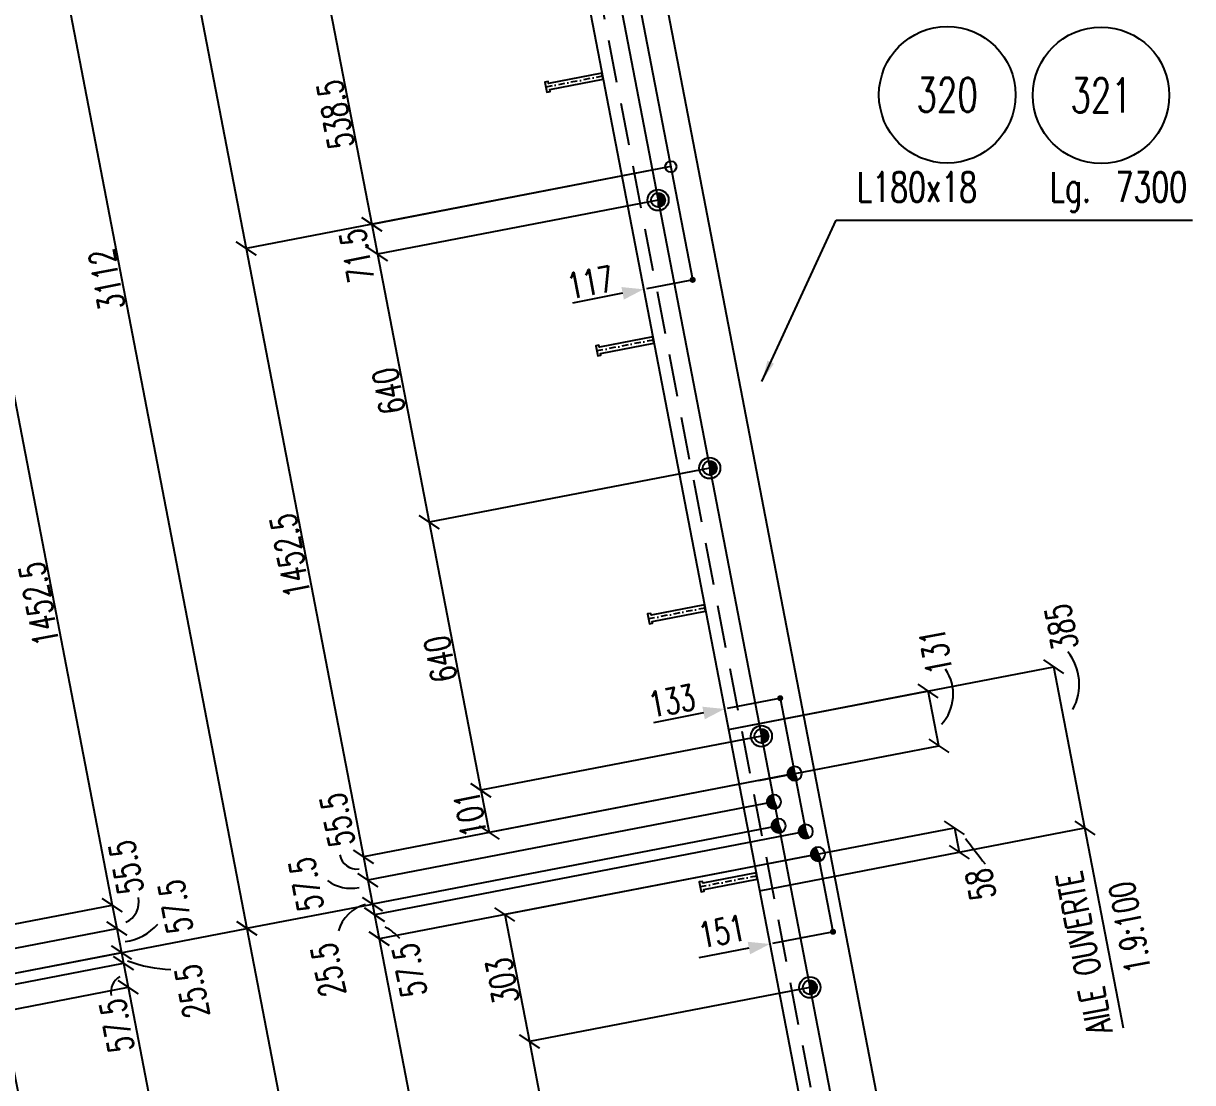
# Model space of a CAD drawing. Extents: x 512650 to 528870, y -6972 to 4508.
# Drawn here: x 521747 to 524489, y -215 to 2269 of the extents above; entities that cross this region are included whole.
import ezdxf
from ezdxf.enums import TextEntityAlignment as Align

# ---------------------------------------------------------------- set-up
doc = ezdxf.new("R2010")
doc.units = 0
doc.header["$LTSCALE"] = 200
doc.header["$MEASUREMENT"] = 0
doc.linetypes.add('DASHDOT', pattern=[1, 0.5, -0.25, 0, -0.25])
doc.linetypes.add('DASHED', pattern=[0.75, 0.5, -0.25])
doc.layers.get('0').update_dxf_attribs({"linetype": 'CONTINUOUS'})
for name, color, linetype in [('ASSI', 3, 'CONTINUOUS'), ('BOLLINI_1', 7, 'CONTINUOUS'), ('Echelon', 1, 'CONTINUOUS'), ('FORI', 2, 'CONTINUOUS'), ('LINEA_ANG', 2, 'CONTINUOUS'), ('LP', 3, 'CONTINUOUS'), ('LS', 7, 'CONTINUOUS'), ('MZ', 6, 'DASHDOT'), ('QT_MAL', 7, 'CONTINUOUS'), ('QT_MPR', 7, 'CONTINUOUS'), ('QT_MSP', 7, 'CONTINUOUS'), ('TRAT-Y', 7, 'DASHED')]:
    doc.layers.add(name, color=color, linetype=linetype)
doc.styles.add('QUOTE', font='ROMANS8.SHX', dxfattribs={"width": 0.7})
doc.styles.add('RQL', font='ROMANS8.SHX', dxfattribs={"width": 0.7})
doc.styles.add('RS', font='ROMANS8.shx', dxfattribs={"width": 0.7})
doc.styles.get("Standard").update_dxf_attribs({"font": 'ROMANS8.SHX', "width": 0.7})
doc.dimstyles.new('FRECCE1', dxfattribs={"dimtxt": 60, "dimasz": 6.66, "dimexe": 0, "dimexo": 0, "dimgap": 1, "dimtad": 1, "dimzin": 0, "dimdsep": 46, "dimtxsty": 'RS', "dimblk1": 'QUOTP', "dimblk2": 'QUOTF', "dimsah": 1, "dimcen": 0, "dimclrd": 2, "dimclre": 2, "dimclrt": 7, "dimadec": 0, "dimazin": 0, "dimtfac": 1, "dimtix": 1, "dimtmove": 2, "dimatfit": 3, "dimldrblk": 'QUOTP', "dimfxl": 1, "dimtolj": 1, "dimtzin": 0, "dimarcsym": 0})
doc.dimstyles.new('TRATTO', dxfattribs={"dimscale": 0, "dimtxt": 60, "dimasz": 40, "dimexe": 0, "dimexo": 0, "dimgap": 5, "dimtad": 1, "dimrnd": 0.5, "dimdsep": 46, "dimtxsty": 'RS', "dimblk1": 'OBLIQUE', "dimblk2": 'OBLIQUE', "dimsah": 1, "dimcen": 0.09, "dimclrd": 2, "dimclre": 2, "dimclrt": 7, "dimadec": 0, "dimazin": 0, "dimtfac": 1, "dimtix": 1, "dimtmove": 2, "dimatfit": 3, "dimfxl": 1, "dimtolj": 1, "dimtzin": 0, "dimarcsym": 0})

# ---------------------------------------------------------------- blocks, each defined once
blk = doc.blocks.new('ASSE98')
blk.add_line((0, 0), (1, 0))
at = {"color": 7, "flags": 1}
for tag, p in [('LAV1', (3.07431, 6.82847)), ('LAV2', (3.07431, 6.49513)), ('LAV3', (3.07431, 6.1618)), ('LAV4', (3.07431, 5.82847)), ('LAV5', (3.07431, 5.49513)), ('LAV6', (3.07431, 5.1618)), ('LAV7', (3.07431, 4.82847)), ('LAV8', (3.07431, 4.49513)), ('LAV9', (3.07431, 4.1618)), ('LAV10', (3.07431, 3.82847))]:
    blk.add_attdef(tag, p, '', height=0.2, dxfattribs=at)
at = {"color": 7, "style": 'QUOTE', "width": 0.5, "flags": 1}
for tag, p in [('TI', (1.38308, 6.82731)), ('DI_S', (1.38308, 6.42178)), ('D_S', (1.38308, 6.02092)), ('E_S', (1.38308, 5.68065)), ('NFORI', (1.36454, 5.29792)), ('ALAR', (1.36349, 4.93246)), ('FAM', (1.3775, 4.54645)), ('ALA', (1.38308, 4.19257)), ('DISP2', (1.38308, 3.84971)), ('DISP1', (1.38308, 3.50686)), ('PINZAF', (1.38308, 3.164)), ('PINZAI', (1.38308, 2.82114)), ('TRP', (1.38308, 2.47829)), ('NP', (1.38308, 2.13543)), ('SV', (1.38308, 1.79257)), ('PESO', (1.38308, 1.44971)), ('QUA', (1.38308, 1.10686)), ('LUN', (1.38308, 0.764)), ('PROF', (1.38308, 0.42114)), ('POS', (1.38308, 0.07829))]:
    blk.add_attdef(tag, p, '', height=0.2, dxfattribs=at)
blk = doc.blocks.new('16')
blk.add_circle((0, 0), 1)
blk = doc.blocks.new('20')
at = {"color": 0}
for p, q in [((0, 0.98), (0.02, 1)), ((0, 0.94), (0.06, 1)), ((1, -0.01), (0, 0.99)), ((0, 0.89), (0.1, 0.99)), ((0, 0.85), (0.14, 0.99)), ((0, 0.8), (0.18, 0.98)), ((0, 0.76), (0.22, 0.98)), ((0, 0.71), (0.25, 0.97)), ((0, 0.67), (0.29, 0.96)), ((1, -0.05), (0, 0.95)), ((0, 0.62), (0.32, 0.95)), ((0, 0.58), (0.36, 0.93)), ((0, 0.53), (0.39, 0.92)), ((0, 0.49), (0.42, 0.91)), ((1, -0.09), (0, 0.9)), ((0, 0.44), (0.45, 0.89)), ((0, 0.4), (0.48, 0.88)), ((0.99, -0.13), (0, 0.86)), ((0, 0.35), (0.51, 0.86)), ((0, 0.31), (0.54, 0.84)), ((0, 0.26), (0.56, 0.83)), ((0.99, -0.17), (0, 0.81)), ((0, 0.22), (0.59, 0.81)), ((0, 0.17), (0.61, 0.79)), ((0.98, -0.21), (0, 0.77)), ((0, 0.13), (0.64, 0.77)), ((0, 0.08), (0.66, 0.75)), ((0, 0.04), (0.69, 0.73)), ((0.97, -0.25), (0, 0.72)), ((0, -0.01), (0.71, 0.7)), ((0.96, -0.28), (0, 0.68)), ((0, -0.05), (0.73, 0.68)), ((0, -0.1), (0.75, 0.66)), ((0.95, -0.32), (0, 0.63)), ((0, -0.14), (0.77, 0.63)), ((0, -0.19), (0.79, 0.61)), ((0.94, -0.35), (0, 0.59)), ((0, -0.23), (0.81, 0.58)), ((0, -0.28), (0.83, 0.56)), ((0.92, -0.38), (0, 0.54)), ((0, -0.32), (0.85, 0.53)), ((0.91, -0.41), (0, 0.5)), ((0, -0.36), (0.87, 0.5)), ((0, -0.41), (0.88, 0.47)), ((0.9, -0.44), (0, 0.45)), ((0, -0.45), (0.9, 0.44)), ((0.88, -0.47), (0, 0.41)), ((0, -0.5), (0.91, 0.41)), ((0, -0.54), (0.92, 0.38)), ((0.87, -0.5), (0, 0.36)), ((0, -0.59), (0.94, 0.35)), ((0.85, -0.53), (0, 0.32)), ((0, -0.63), (0.95, 0.31)), ((0, -0.68), (0.96, 0.28)), ((0.83, -0.56), (0, 0.27)), ((0, -0.72), (0.97, 0.25)), ((0.81, -0.58), (0, 0.23)), ((0, -0.77), (0.98, 0.21)), ((0.79, -0.61), (0, 0.18)), ((0, -0.81), (0.99, 0.17)), ((0.77, -0.63), (0, 0.14)), ((0, -0.86), (0.99, 0.13)), ((0.75, -0.66), (0, 0.09)), ((0, -0.9), (1, 0.09)), ((0.73, -0.68), (0, 0.05)), ((0, -0.95), (1, 0.05)), ((0.71, -0.7), (0, 0.01)), ((0, -0.99), (1, 0.01)), ((1, 0.04), (0.04, 1)), ((1, 0.09), (0.09, 1)), ((0.99, 0.14), (0.14, 0.99)), ((0.98, 0.19), (0.19, 0.98)), ((0.97, 0.25), (0.25, 0.97)), ((0.95, 0.31), (0.31, 0.95)), ((0.92, 0.38), (0.38, 0.92)), ((0.88, 0.47), (0.47, 0.88)), ((0.81, 0.59), (0.59, 0.81)), ((0.69, -0.73), (0, -0.04)), ((0.66, -0.75), (0, -0.08)), ((0.64, -0.77), (0, -0.13)), ((0.61, -0.79), (0, -0.17)), ((0.59, -0.81), (0, -0.22)), ((0.56, -0.83), (0, -0.26)), ((0.54, -0.84), (0, -0.31)), ((0.51, -0.86), (0, -0.35)), ((0.48, -0.88), (0, -0.4)), ((0.45, -0.89), (0, -0.44)), ((0.42, -0.91), (0, -0.49)), ((0.39, -0.92), (0, -0.53)), ((0.36, -0.93), (0, -0.58)), ((0.32, -0.95), (0, -0.62)), ((0.29, -0.96), (0, -0.67)), ((0.25, -0.97), (0, -0.71)), ((0.22, -0.98), (0, -0.76)), ((0.18, -0.98), (0, -0.8)), ((0.14, -0.99), (0, -0.85)), ((0.1, -0.99), (0, -0.89)), ((0.04, -1), (1, -0.04)), ((0.09, -1), (1, -0.09)), ((0.14, -0.99), (0.99, -0.14)), ((0.19, -0.98), (0.98, -0.19)), ((0.25, -0.97), (0.97, -0.25)), ((0.31, -0.95), (0.95, -0.31)), ((0.38, -0.92), (0.92, -0.38)), ((0.47, -0.88), (0.88, -0.47)), ((0.59, -0.81), (0.81, -0.59))]:
    blk.add_line(p, q, dxfattribs=at)
blk.add_line((0, 1), (0, -1))
blk.add_circle((0, 0), 1)
blk = doc.blocks.new('P20')
at = {"color": 0}
for p, q in [((0, 0.98), (0.02, 1)), ((0, 0.94), (0.06, 1)), ((1, -0.01), (0, 0.99)), ((0, 0.89), (0.1, 0.99)), ((0, 0.85), (0.14, 0.99)), ((0, 0.8), (0.18, 0.98)), ((0, 0.76), (0.22, 0.98)), ((0, 0.71), (0.25, 0.97)), ((0, 0.67), (0.29, 0.96)), ((1, -0.05), (0, 0.95)), ((0, 0.62), (0.32, 0.95)), ((0, 0.58), (0.36, 0.93)), ((0, 0.53), (0.39, 0.92)), ((0, 0.49), (0.42, 0.91)), ((1, -0.09), (0, 0.9)), ((0, 0.44), (0.45, 0.89)), ((0, 0.4), (0.48, 0.88)), ((0.99, -0.13), (0, 0.86)), ((0, 0.35), (0.51, 0.86)), ((0, 0.31), (0.54, 0.84)), ((0, 0.26), (0.56, 0.83)), ((0.99, -0.17), (0, 0.81)), ((0, 0.22), (0.59, 0.81)), ((0, 0.17), (0.61, 0.79)), ((0.98, -0.21), (0, 0.77)), ((0, 0.13), (0.64, 0.77)), ((0, 0.08), (0.66, 0.75)), ((0, 0.04), (0.69, 0.73)), ((0.97, -0.25), (0, 0.72)), ((0, -0.01), (0.71, 0.7)), ((0.96, -0.28), (0, 0.68)), ((0, -0.05), (0.73, 0.68)), ((0, -0.1), (0.75, 0.66)), ((0.95, -0.32), (0, 0.63)), ((0, -0.14), (0.77, 0.63)), ((0, -0.19), (0.79, 0.61)), ((0.94, -0.35), (0, 0.59)), ((0, -0.23), (0.81, 0.58)), ((0, -0.28), (0.83, 0.56)), ((0.92, -0.38), (0, 0.54)), ((0, -0.32), (0.85, 0.53)), ((0.91, -0.41), (0, 0.5)), ((0, -0.36), (0.87, 0.5)), ((0, -0.41), (0.88, 0.47)), ((0.9, -0.44), (0, 0.45)), ((0, -0.45), (0.9, 0.44)), ((0.88, -0.47), (0, 0.41)), ((0, -0.5), (0.91, 0.41)), ((0, -0.54), (0.92, 0.38)), ((0.87, -0.5), (0, 0.36)), ((0, -0.59), (0.94, 0.35)), ((0.85, -0.53), (0, 0.32)), ((0, -0.63), (0.95, 0.31)), ((0, -0.68), (0.96, 0.28)), ((0.83, -0.56), (0, 0.27)), ((0, -0.72), (0.97, 0.25)), ((0.81, -0.58), (0, 0.23)), ((0, -0.77), (0.98, 0.21)), ((0.79, -0.61), (0, 0.18)), ((0, -0.81), (0.99, 0.17)), ((0.77, -0.63), (0, 0.14)), ((0, -0.86), (0.99, 0.13)), ((0.75, -0.66), (0, 0.09)), ((0, -0.9), (1, 0.09)), ((0.73, -0.68), (0, 0.05)), ((0, -0.95), (1, 0.05)), ((0.71, -0.7), (0, 0.01)), ((0, -0.99), (1, 0.01)), ((1, 0.04), (0.04, 1)), ((1, 0.09), (0.09, 1)), ((0.99, 0.14), (0.14, 0.99)), ((0.98, 0.19), (0.19, 0.98)), ((0.97, 0.25), (0.25, 0.97)), ((0.95, 0.31), (0.31, 0.95)), ((0.92, 0.38), (0.38, 0.92)), ((0.88, 0.47), (0.47, 0.88)), ((0.81, 0.59), (0.59, 0.81)), ((0.69, -0.73), (0, -0.04)), ((0.66, -0.75), (0, -0.08)), ((0.64, -0.77), (0, -0.13)), ((0.61, -0.79), (0, -0.17)), ((0.59, -0.81), (0, -0.22)), ((0.56, -0.83), (0, -0.26)), ((0.54, -0.84), (0, -0.31)), ((0.51, -0.86), (0, -0.35)), ((0.48, -0.88), (0, -0.4)), ((0.45, -0.89), (0, -0.44)), ((0.42, -0.91), (0, -0.49)), ((0.39, -0.92), (0, -0.53)), ((0.36, -0.93), (0, -0.58)), ((0.32, -0.95), (0, -0.62)), ((0.29, -0.96), (0, -0.67)), ((0.25, -0.97), (0, -0.71)), ((0.22, -0.98), (0, -0.76)), ((0.18, -0.98), (0, -0.8)), ((0.14, -0.99), (0, -0.85)), ((0.1, -0.99), (0, -0.89)), ((0.04, -1), (1, -0.04)), ((0.09, -1), (1, -0.09)), ((0.14, -0.99), (0.99, -0.14)), ((0.19, -0.98), (0.98, -0.19)), ((0.25, -0.97), (0.97, -0.25)), ((0.31, -0.95), (0.95, -0.31)), ((0.38, -0.92), (0.92, -0.38)), ((0.47, -0.88), (0.88, -0.47)), ((0.59, -0.81), (0.81, -0.59))]:
    blk.add_line(p, q, dxfattribs=at)
for radius in [1.5, 1]:
    blk.add_circle((0, 0), radius)
blk = doc.blocks.new('A$C6E393FD9')
at = {"layer": 'Echelon', "color": 3}
blk.add_lwpolyline([(2.5, 0), (0, 19.8), (168.6, 41.4), (167.9, 47.2), (177.8, 48.5), (181.8, 17.1), (171.9, 15.8), (171.2, 21.6), (2.5, 0)], close=True, dxfattribs=at)
at = {"layer": 'MZ', "ltscale": 0.2}
blk.add_line((1.3, 9.9), (179.8, 32.8), dxfattribs=at)
blk = doc.blocks.new('xxx')
blk.add_circle((0, 0), 8)
at = {"color": 3, "style": 'RQL', "width": 0.7}
blk.add_attdef('POS', text='', height=4, dxfattribs=at).set_placement((0, 0), align=Align.MIDDLE)
at = {"color": 3, "style": 'RQL', "width": 0.7, "flags": 1}
blk.add_attdef('POS1', (-0.39, -5.42), '', height=2, dxfattribs=at)
at = {"style": 'RQL', "width": 0.7, "flags": 1}
blk.add_attdef('TIPO', (-0.39, -8.66), '', height=2, dxfattribs=at)
blk = doc.blocks.new('QUOTP')
at = {"layer": 'ASSI', "color": 2, "const_width": 1.07}
blk.add_lwpolyline([(-0.53, 0, 1), (0.53, 0, 1)], format="xyb", close=True, dxfattribs=at)
blk = doc.blocks.new('QUOTF')
at = {"layer": 'LS', "color": 2}
blk.add_line((7.5, 0), (25.5, 0), dxfattribs=at)
blk.add_solid([(7.5, 2.25), (0, 0), (7.5, -2.25)], dxfattribs=at)
blk = doc.blocks.new('*D49')
at = {"layer": 'QT_MAL', "color": 2, "lineweight": -2, "transparency": 16777216}
for p, q in [((523639.2, 137.5), (523504, 111.5)), ((523645.7, 138.8), (523645.7, 138.8)), ((523497.5, 110.2), (523497.5, 110.2))]:
    blk.add_line(p, q, dxfattribs=at)
at = {"layer": 'QT_MAL', "color": 2, "lineweight": -2, "transparency": 16777216, "xscale": 6.66, "yscale": 6.66, "zscale": 6.66}
for name, p, rotation in [('QUOTP', (523645.7, 138.8), 10.91543261024503), ('QUOTF', (523497.5, 110.2), 190.915432610245)]:
    blk.add_blockref(name, p, dxfattribs=dict(at, rotation=rotation))
at = {"layer": 'QT_MAL', "color": 7, "transparency": 16777216, "insert": (523385.1, 139.4), "char_height": 60, "attachment_point": 5, "rotation": 10.9154, "style": 'RS'}
blk.add_mtext('\\A1;151', dxfattribs=at)
blk = doc.blocks.new('*D50')
at = {"layer": 'QT_MAL', "color": 2, "lineweight": -2, "transparency": 16777216}
for p, q in [((523521.8, 686.5), (523521.8, 686.5)), ((523391.2, 661.3), (523391.2, 661.3)), ((523515.3, 685.2), (523397.7, 662.5))]:
    blk.add_line(p, q, dxfattribs=at)
at = {"layer": 'QT_MAL', "color": 2, "lineweight": -2, "transparency": 16777216, "xscale": 6.66, "yscale": 6.66, "zscale": 6.66}
for name, p, rotation in [('QUOTP', (523521.8, 686.5), 10.91543261024503), ('QUOTF', (523391.2, 661.3), 190.915432610245)]:
    blk.add_blockref(name, p, dxfattribs=dict(at, rotation=rotation))
at = {"layer": 'QT_MAL', "color": 7, "transparency": 16777216, "insert": (523267.7, 680.1), "char_height": 60, "attachment_point": 5, "rotation": 10.9154, "style": 'RS'}
blk.add_mtext('\\A1;133', dxfattribs=at)
blk = doc.blocks.new('_OBLIQUE')
at = {"color": 0, "linetype": 'ByBlock'}
blk.add_line((-0.5, -0.5), (0.5, 0.5), dxfattribs=at)
blk = doc.blocks.new('*D54')
at = {"layer": 'QT_MPR', "color": 2, "lineweight": -2, "transparency": 16777216}
for p, q in [((520148.3, 2907), (521682, 3202.8)), ((521682, 3202.8), (522271.3, 146.9)), ((520729.7, -150.4), (522271.3, 146.9))]:
    blk.add_line(p, q, dxfattribs=at)
at = {"layer": 'QT_MPR', "color": 2, "lineweight": -2, "transparency": 16777216, "xscale": 40, "yscale": 40, "zscale": 40}
for p, rotation in [((521682, 3202.8), 100.915432610245), ((522271.3, 146.9), 280.915432610245)]:
    blk.add_blockref('_OBLIQUE', p, dxfattribs=dict(at, rotation=rotation))
at = {"layer": 'QT_MPR', "color": 7, "transparency": 16777216, "insert": (521942.3, 1668.2), "char_height": 60, "attachment_point": 5, "rotation": 100.9154, "style": 'RS'}
blk.add_mtext('\\A1;3112', dxfattribs=at)
blk = doc.blocks.new('*D55')
at = {"layer": 'QT_MPR', "color": 2, "lineweight": -2, "transparency": 16777216}
for p, q in [((520729.7, -150.4), (522271.3, 146.9)), ((522271.3, 146.9), (523077.2, -4031.5)), ((521535.5, -4328.8), (523077.2, -4031.5))]:
    blk.add_line(p, q, dxfattribs=at)
at = {"layer": 'QT_MPR', "color": 2, "lineweight": -2, "transparency": 16777216, "xscale": 40, "yscale": 40, "zscale": 40}
for p, rotation in [((522271.3, 146.9), 100.915432610245), ((523077.2, -4031.5), 280.915432610245)]:
    blk.add_blockref('_OBLIQUE', p, dxfattribs=dict(at, rotation=rotation))
at = {"layer": 'QT_MPR', "color": 7, "transparency": 16777216, "insert": (522639.9, -1948.9), "char_height": 60, "attachment_point": 5, "rotation": 100.9154, "style": 'RS'}
blk.add_mtext('\\A1;4255.5', dxfattribs=at)
blk = doc.blocks.new('*D65')
at = {"layer": 'QT_MPR', "color": 2, "lineweight": -2, "transparency": 16777216}
for p, q in [((520389.9, 1378.3), (521680.3, 1627.2)), ((521680.3, 1627.2), (521955.4, 201.1)), ((520649.4, -50.8), (521955.4, 201.1))]:
    blk.add_line(p, q, dxfattribs=at)
at = {"layer": 'QT_MPR', "color": 2, "lineweight": -2, "transparency": 16777216, "xscale": 40, "yscale": 40, "zscale": 40}
for p, rotation in [((521680.3, 1627.2), 100.915432610245), ((521955.4, 201.1), 280.915432610245)]:
    blk.add_blockref('_OBLIQUE', p, dxfattribs=dict(at, rotation=rotation))
at = {"layer": 'QT_MPR', "color": 7, "transparency": 16777216, "insert": (521783.5, 907.5), "char_height": 60, "attachment_point": 5, "rotation": 100.9154, "style": 'RS'}
blk.add_mtext('\\A1;1452.5', dxfattribs=at)
blk = doc.blocks.new('*D66')
at = {"layer": 'QT_MPR', "color": 2, "lineweight": -2, "transparency": 16777216}
for p, q in [((520649.4, -50.8), (521955.4, 201.1)), ((521955.4, 201.1), (521965.9, 146.4)), ((520718.9, -94.1), (521965.9, 146.4))]:
    blk.add_line(p, q, dxfattribs=at)
at = {"layer": 'QT_MPR', "color": 2, "lineweight": -2, "transparency": 16777216, "xscale": 40, "yscale": 40, "zscale": 40}
for p, rotation in [((521955.4, 201.1), 100.915432610245), ((521965.9, 146.4), 280.915432610245)]:
    blk.add_blockref('_OBLIQUE', p, dxfattribs=dict(at, rotation=rotation))
at = {"layer": 'QT_MPR', "color": 7, "transparency": 16777216, "insert": (521987.9, 290.5), "char_height": 60, "attachment_point": 5, "rotation": 100.9154, "style": 'RS'}
blk.add_mtext('\\A1;55.5', dxfattribs=at)
blk = doc.blocks.new('*D67')
at = {"layer": 'QT_MPR', "color": 2, "lineweight": -2, "transparency": 16777216}
for p, q in [((520718.9, -94.1), (521965.9, 146.4)), ((521965.9, 146.4), (521976.8, 90.1)), ((520729.7, -150.4), (521976.8, 90.1))]:
    blk.add_line(p, q, dxfattribs=at)
at = {"layer": 'QT_MPR', "color": 2, "lineweight": -2, "transparency": 16777216, "xscale": 40, "yscale": 40, "zscale": 40}
for p, rotation in [((521965.9, 146.4), 100.915432610245), ((521976.8, 90.1), 280.915432610245)]:
    blk.add_blockref('_OBLIQUE', p, dxfattribs=dict(at, rotation=rotation))
at = {"layer": 'QT_MPR', "color": 7, "transparency": 16777216, "insert": (522103.3, 197.9), "char_height": 60, "attachment_point": 5, "rotation": 100.9154, "style": 'RS'}
blk.add_mtext('\\A1;57.5', dxfattribs=at)
blk = doc.blocks.new('*D68')
at = {"layer": 'QT_MPR', "color": 2, "lineweight": -2, "transparency": 16777216}
for p, q in [((520729.7, -150.4), (521976.8, 90.1)), ((521976.8, 90.1), (521981.6, 65.3)), ((520675.6, -186.6), (521981.6, 65.3))]:
    blk.add_line(p, q, dxfattribs=at)
at = {"layer": 'QT_MPR', "color": 2, "lineweight": -2, "transparency": 16777216, "xscale": 40, "yscale": 40, "zscale": 40}
for p, rotation in [((521976.8, 90.1), 100.915432610245), ((521981.6, 65.3), 280.915432610245)]:
    blk.add_blockref('_OBLIQUE', p, dxfattribs=dict(at, rotation=rotation))
at = {"layer": 'QT_MPR', "color": 7, "transparency": 16777216, "insert": (522142.5, -0.8), "char_height": 60, "attachment_point": 5, "rotation": 100.9154, "style": 'RS'}
blk.add_mtext('\\A1;25.5', dxfattribs=at)
blk = doc.blocks.new('*D69')
at = {"layer": 'QT_MPR', "color": 2, "lineweight": -2, "transparency": 16777216}
for p, q in [((520675.6, -186.6), (521981.6, 65.3)), ((521981.6, 65.3), (521992.4, 8.8)), ((520668.8, -246.4), (521992.4, 8.8))]:
    blk.add_line(p, q, dxfattribs=at)
at = {"layer": 'QT_MPR', "color": 2, "lineweight": -2, "transparency": 16777216, "xscale": 40, "yscale": 40, "zscale": 40}
for p, rotation in [((521981.6, 65.3), 100.915432610245), ((521992.4, 8.8), 280.915432610245)]:
    blk.add_blockref('_OBLIQUE', p, dxfattribs=dict(at, rotation=rotation))
at = {"layer": 'QT_MPR', "color": 7, "transparency": 16777216, "insert": (521966.1, -80.9), "char_height": 60, "attachment_point": 5, "rotation": 100.9154, "style": 'RS'}
blk.add_mtext('\\A1;57.5', dxfattribs=at)
blk = doc.blocks.new('*D70')
at = {"layer": 'QT_MPR', "color": 2, "lineweight": -2, "transparency": 16777216}
for p, q in [((520668.8, -246.4), (521992.4, 8.8)), ((521992.4, 8.8), (522243.7, -1294.1)), ((520953.2, -1543), (522243.7, -1294.1))]:
    blk.add_line(p, q, dxfattribs=at)
at = {"layer": 'QT_MPR', "color": 2, "lineweight": -2, "transparency": 16777216, "xscale": 40, "yscale": 40, "zscale": 40}
for p, rotation in [((521992.4, 8.8), 100.915432610245), ((522243.7, -1294.1), 280.915432610245)]:
    blk.add_blockref('_OBLIQUE', p, dxfattribs=dict(at, rotation=rotation))
at = {"layer": 'QT_MPR', "color": 7, "transparency": 16777216, "insert": (522083.7, -649.3), "char_height": 60, "attachment_point": 5, "rotation": 100.9154, "style": 'RS'}
blk.add_mtext('\\A1;1327', dxfattribs=at)
blk = doc.blocks.new('*D85')
at = {"layer": 'QT_MSP', "color": 2, "lineweight": -2, "transparency": 16777216}
for p, q in [((520749.8, -254.4), (521702.3, -70.7)), ((521702.3, -70.7), (521808.3, -620.6)), ((520855.8, -804.2), (521808.3, -620.6))]:
    blk.add_line(p, q, dxfattribs=at)
at = {"layer": 'QT_MSP', "color": 2, "lineweight": -2, "transparency": 16777216, "xscale": 40, "yscale": 40, "zscale": 40}
for p, rotation in [((521702.3, -70.7), 100.915432610245), ((521808.3, -620.6), 280.915432610245)]:
    blk.add_blockref('_OBLIQUE', p, dxfattribs=dict(at, rotation=rotation))
at = {"layer": 'QT_MSP', "color": 7, "transparency": 16777216, "insert": (521720.9, -352.3), "char_height": 60, "attachment_point": 5, "rotation": 100.9154, "style": 'RS'}
blk.add_mtext('\\A1;560', dxfattribs=at)
blk = doc.blocks.new('*D101')
at = {"layer": 'QT_MPR', "color": 2, "lineweight": -2, "transparency": 16777216}
for p, q in [((523018.4, 3391.9), (521989.3, 3193.5)), ((521989.3, 3193.5), (522269.5, 1740.8)), ((523265.4, 1932.9), (522269.5, 1740.8))]:
    blk.add_line(p, q, dxfattribs=at)
at = {"layer": 'QT_MPR', "color": 2, "lineweight": -2, "transparency": 16777216, "xscale": 40, "yscale": 40, "zscale": 40}
for p, rotation in [((521989.3, 3193.5), 100.9154326102469), ((522269.5, 1740.8), 280.9154326102469)]:
    blk.add_blockref('_OBLIQUE', p, dxfattribs=dict(at, rotation=rotation))
at = {"layer": 'QT_MPR', "color": 7, "transparency": 16777216, "insert": (522095.1, 2460.5), "char_height": 60, "attachment_point": 5, "rotation": 100.9154, "style": 'RS'}
blk.add_mtext('\\A1;1479.5', dxfattribs=at)
blk = doc.blocks.new('*D102')
at = {"layer": 'QT_MPR', "color": 2, "lineweight": -2, "transparency": 16777216}
for p, q in [((523265.4, 1932.9), (522269.5, 1740.8)), ((522269.5, 1740.8), (522544.5, 314.7)), ((523555.9, 509.7), (522544.5, 314.7))]:
    blk.add_line(p, q, dxfattribs=at)
at = {"layer": 'QT_MPR', "color": 2, "lineweight": -2, "transparency": 16777216, "xscale": 40, "yscale": 40, "zscale": 40}
for p, rotation in [((522269.5, 1740.8), 100.9154326102469), ((522544.5, 314.7), 280.9154326102469)]:
    blk.add_blockref('_OBLIQUE', p, dxfattribs=dict(at, rotation=rotation))
at = {"layer": 'QT_MPR', "color": 7, "transparency": 16777216, "insert": (522372.6, 1021.1), "char_height": 60, "attachment_point": 5, "rotation": 100.9154, "style": 'RS'}
blk.add_mtext('\\A1;1452.5', dxfattribs=at)
blk = doc.blocks.new('*D103')
at = {"layer": 'QT_MPR', "color": 2, "lineweight": -2, "transparency": 16777216}
for p, q in [((523555.9, 509.7), (522544.5, 314.7)), ((523507.5, 443.7), (522555.1, 260)), ((522544.5, 314.7), (522555.1, 260))]:
    blk.add_line(p, q, dxfattribs=at)
at = {"layer": 'QT_MPR', "color": 2, "lineweight": -2, "transparency": 16777216, "xscale": 40, "yscale": 40, "zscale": 40}
for p, rotation in [((522544.5, 314.7), 100.9154326102469), ((522555.1, 260), 280.9154326102469)]:
    blk.add_blockref('_OBLIQUE', p, dxfattribs=dict(at, rotation=rotation))
at = {"layer": 'QT_MPR', "color": 7, "transparency": 16777216, "insert": (522483, 401.3), "char_height": 60, "attachment_point": 5, "rotation": 100.9154, "style": 'RS'}
blk.add_mtext('\\A1;55.5', dxfattribs=at)
blk = doc.blocks.new('*D104')
at = {"layer": 'QT_MPR', "color": 2, "lineweight": -2, "transparency": 16777216}
for p, q in [((523507.5, 443.7), (522555.1, 260)), ((523518.4, 387.4), (522565.9, 203.7)), ((522555.1, 260), (522565.9, 203.7))]:
    blk.add_line(p, q, dxfattribs=at)
at = {"layer": 'QT_MPR', "color": 2, "lineweight": -2, "transparency": 16777216, "xscale": 40, "yscale": 40, "zscale": 40}
for p, rotation in [((522555.1, 260), 100.9154326102469), ((522565.9, 203.7), 280.9154326102469)]:
    blk.add_blockref('_OBLIQUE', p, dxfattribs=dict(at, rotation=rotation))
at = {"layer": 'QT_MPR', "color": 7, "transparency": 16777216, "insert": (522410, 250.6), "char_height": 60, "attachment_point": 5, "rotation": 100.9154, "style": 'RS'}
blk.add_mtext('\\A1;57.5', dxfattribs=at)
blk = doc.blocks.new('*D105')
at = {"layer": 'QT_MPR', "color": 2, "lineweight": -2, "transparency": 16777216}
for p, q in [((523518.4, 387.4), (522565.9, 203.7)), ((523582.1, 374), (522570.7, 178.9)), ((522565.9, 203.7), (522570.7, 178.9))]:
    blk.add_line(p, q, dxfattribs=at)
at = {"layer": 'QT_MPR', "color": 2, "lineweight": -2, "transparency": 16777216, "xscale": 40, "yscale": 40, "zscale": 40}
for p, rotation in [((522565.9, 203.7), 100.9154326102469), ((522570.7, 178.9), 280.9154326102469)]:
    blk.add_blockref('_OBLIQUE', p, dxfattribs=dict(at, rotation=rotation))
at = {"layer": 'QT_MPR', "color": 7, "transparency": 16777216, "insert": (522461.7, 49.4), "char_height": 60, "attachment_point": 5, "rotation": 100.9154, "style": 'RS'}
blk.add_mtext('\\A1;25.5', dxfattribs=at)
blk = doc.blocks.new('*D106')
at = {"layer": 'QT_MPR', "color": 2, "lineweight": -2, "transparency": 16777216}
for p, q in [((523582.1, 374), (522570.7, 178.9)), ((523610.6, 320.9), (522581.6, 122.5)), ((522570.7, 178.9), (522581.6, 122.5))]:
    blk.add_line(p, q, dxfattribs=at)
at = {"layer": 'QT_MPR', "color": 2, "lineweight": -2, "transparency": 16777216, "xscale": 40, "yscale": 40, "zscale": 40}
for p, rotation in [((522570.7, 178.9), 100.9154326102469), ((522581.6, 122.5), 280.9154326102469)]:
    blk.add_blockref('_OBLIQUE', p, dxfattribs=dict(at, rotation=rotation))
at = {"layer": 'QT_MPR', "color": 7, "transparency": 16777216, "insert": (522652.5, 48.6), "char_height": 60, "attachment_point": 5, "rotation": 100.9154, "style": 'RS'}
blk.add_mtext('\\A1;57.5', dxfattribs=at)
blk = doc.blocks.new('*D107')
at = {"layer": 'QT_MPR', "color": 2, "lineweight": -2, "transparency": 16777216}
for p, q in [((523610.6, 320.9), (522581.6, 122.5)), ((522581.6, 122.5), (522832.9, -1180.5)), ((523828.8, -988.5), (522832.9, -1180.5))]:
    blk.add_line(p, q, dxfattribs=at)
at = {"layer": 'QT_MPR', "color": 2, "lineweight": -2, "transparency": 16777216, "xscale": 40, "yscale": 40, "zscale": 40}
for p, rotation in [((522581.6, 122.5), 100.9154326102469), ((522832.9, -1180.5), 280.9154326102469)]:
    blk.add_blockref('_OBLIQUE', p, dxfattribs=dict(at, rotation=rotation))
at = {"layer": 'QT_MPR', "color": 7, "transparency": 16777216, "insert": (522672.9, -535.7), "char_height": 60, "attachment_point": 5, "rotation": 100.9154, "style": 'RS'}
blk.add_mtext('\\A1;1327', dxfattribs=at)
blk = doc.blocks.new('*D117')
at = {"layer": 'QT_MSP', "color": 2, "lineweight": -2, "transparency": 16777216}
for p, q in [((523119.9, 2453.4), (522462.1, 2326.6)), ((522462.1, 2326.6), (522564.1, 1797.6)), ((523265.4, 1932.9), (522564.1, 1797.6))]:
    blk.add_line(p, q, dxfattribs=at)
at = {"layer": 'QT_MSP', "color": 2, "lineweight": -2, "transparency": 16777216, "xscale": 40, "yscale": 40, "zscale": 40}
for p, rotation in [((522462.1, 2326.6), 100.9154326102469), ((522564.1, 1797.6), 280.9154326102469)]:
    blk.add_blockref('_OBLIQUE', p, dxfattribs=dict(at, rotation=rotation))
at = {"layer": 'QT_MSP', "color": 7, "transparency": 16777216, "insert": (522478.7, 2055.5), "char_height": 60, "attachment_point": 5, "rotation": 100.9154, "style": 'RS'}
blk.add_mtext('\\A1;538.5', dxfattribs=at)
blk = doc.blocks.new('*D118')
at = {"layer": 'QT_MSP', "color": 2, "lineweight": -2, "transparency": 16777216}
for p, q in [((523265.4, 1932.9), (522564.1, 1797.6)), ((523235.5, 1854.5), (522577.6, 1727.6)), ((522564.1, 1797.6), (522577.6, 1727.6))]:
    blk.add_line(p, q, dxfattribs=at)
at = {"layer": 'QT_MSP', "color": 2, "lineweight": -2, "transparency": 16777216, "xscale": 40, "yscale": 40, "zscale": 40}
for p, rotation in [((522564.1, 1797.6), 100.9154326102469), ((522577.6, 1727.6), 280.9154326102469)]:
    blk.add_blockref('_OBLIQUE', p, dxfattribs=dict(at, rotation=rotation))
at = {"layer": 'QT_MSP', "color": 7, "transparency": 16777216, "insert": (522528.9, 1724.2), "char_height": 60, "attachment_point": 5, "rotation": 100.9154, "style": 'RS'}
blk.add_mtext('\\A1;71.5', dxfattribs=at)
blk = doc.blocks.new('*D119')
at = {"layer": 'QT_MSP', "color": 2, "lineweight": -2, "transparency": 16777216}
for p, q in [((523235.5, 1854.5), (522577.6, 1727.6)), ((522577.6, 1727.6), (522698.8, 1099.2)), ((523356.6, 1226), (522698.8, 1099.2))]:
    blk.add_line(p, q, dxfattribs=at)
at = {"layer": 'QT_MSP', "color": 2, "lineweight": -2, "transparency": 16777216, "xscale": 40, "yscale": 40, "zscale": 40}
for p, rotation in [((522577.6, 1727.6), 100.9154326102469), ((522698.8, 1099.2), 280.9154326102469)]:
    blk.add_blockref('_OBLIQUE', p, dxfattribs=dict(at, rotation=rotation))
at = {"layer": 'QT_MSP', "color": 7, "transparency": 16777216, "insert": (522603.8, 1406.8), "char_height": 60, "attachment_point": 5, "rotation": 100.9154, "style": 'RS'}
blk.add_mtext('\\A1;640', dxfattribs=at)
blk = doc.blocks.new('*D120')
at = {"layer": 'QT_MSP', "color": 2, "lineweight": -2, "transparency": 16777216}
for p, q in [((523356.6, 1226), (522698.8, 1099.2)), ((522698.8, 1099.2), (522820, 470.7)), ((523477.8, 597.6), (522820, 470.7))]:
    blk.add_line(p, q, dxfattribs=at)
at = {"layer": 'QT_MSP', "color": 2, "lineweight": -2, "transparency": 16777216, "xscale": 40, "yscale": 40, "zscale": 40}
for p, rotation in [((522698.8, 1099.2), 100.9154326102469), ((522820, 470.7), 280.9154326102469)]:
    blk.add_blockref('_OBLIQUE', p, dxfattribs=dict(at, rotation=rotation))
at = {"layer": 'QT_MSP', "color": 7, "transparency": 16777216, "insert": (522725, 778.3), "char_height": 60, "attachment_point": 5, "rotation": 100.9154, "style": 'RS'}
blk.add_mtext('\\A1;640', dxfattribs=at)
blk = doc.blocks.new('*D121')
at = {"layer": 'QT_MSP', "color": 2, "lineweight": -2, "transparency": 16777216}
for p, q in [((523477.8, 597.6), (522820, 470.7)), ((523555.9, 509.7), (522839.1, 371.5)), ((522820, 470.7), (522839.1, 371.5))]:
    blk.add_line(p, q, dxfattribs=at)
at = {"layer": 'QT_MSP', "color": 2, "lineweight": -2, "transparency": 16777216, "xscale": 40, "yscale": 40, "zscale": 40}
for p, rotation in [((522820, 470.7), 100.9154326102469), ((522839.1, 371.5), 280.9154326102469)]:
    blk.add_blockref('_OBLIQUE', p, dxfattribs=dict(at, rotation=rotation))
at = {"layer": 'QT_MSP', "color": 7, "transparency": 16777216, "insert": (522795.2, 414.5), "char_height": 60, "attachment_point": 5, "rotation": 100.9154, "style": 'RS'}
blk.add_mtext('\\A1;101', dxfattribs=at)
blk = doc.blocks.new('*D122')
at = {"layer": 'QT_MSP', "color": 2, "lineweight": -2, "transparency": 16777216}
for p, q in [((523610.6, 320.9), (522876.2, 179.3)), ((522876.2, 179.3), (522933.6, -118.4)), ((523591.5, 8.5), (522933.6, -118.4))]:
    blk.add_line(p, q, dxfattribs=at)
at = {"layer": 'QT_MSP', "color": 2, "lineweight": -2, "transparency": 16777216, "xscale": 40, "yscale": 40, "zscale": 40}
for p, rotation in [((522876.2, 179.3), 100.9154326102469), ((522933.6, -118.4), 280.9154326102469)]:
    blk.add_blockref('_OBLIQUE', p, dxfattribs=dict(at, rotation=rotation))
at = {"layer": 'QT_MSP', "color": 7, "transparency": 16777216, "insert": (522870.5, 23.8), "char_height": 60, "attachment_point": 5, "rotation": 100.9154, "style": 'RS'}
blk.add_mtext('\\A1;303', dxfattribs=at)
blk = doc.blocks.new('*D123')
at = {"layer": 'QT_MSP', "color": 2, "lineweight": -2, "transparency": 16777216}
for p, q in [((523591.5, 8.5), (522933.6, -118.4)), ((522933.6, -118.4), (523039.6, -668.3)), ((523697.5, -541.4), (523039.6, -668.3))]:
    blk.add_line(p, q, dxfattribs=at)
at = {"layer": 'QT_MSP', "color": 2, "lineweight": -2, "transparency": 16777216, "xscale": 40, "yscale": 40, "zscale": 40}
for p, rotation in [((522933.6, -118.4), 100.9154326102469), ((523039.6, -668.3), 280.9154326102469)]:
    blk.add_blockref('_OBLIQUE', p, dxfattribs=dict(at, rotation=rotation))
at = {"layer": 'QT_MSP', "color": 7, "transparency": 16777216, "insert": (522952.2, -400), "char_height": 60, "attachment_point": 5, "rotation": 100.9154, "style": 'RS'}
blk.add_mtext('\\A1;560', dxfattribs=at)
blk = doc.blocks.new('*D168')
at = {"layer": 'QT_MAL', "color": 2, "lineweight": -2, "transparency": 16777216}
for p, q in [((523201.4, 1645.3), (523201.4, 1645.3)), ((523310, 1666.3), (523208, 1646.6)), ((523316.6, 1667.5), (523316.6, 1667.5))]:
    blk.add_line(p, q, dxfattribs=at)
at = {"layer": 'QT_MAL', "color": 2, "lineweight": -2, "transparency": 16777216, "xscale": 6.66, "yscale": 6.66, "zscale": 6.66}
for name, p, rotation in [('QUOTP', (523316.6, 1667.5), 10.91543261024503), ('QUOTF', (523201.4, 1645.3), 190.915432610245)]:
    blk.add_blockref(name, p, dxfattribs=dict(at, rotation=rotation))
at = {"layer": 'QT_MAL', "color": 7, "transparency": 16777216, "insert": (523076.7, 1661.6), "char_height": 60, "attachment_point": 5, "rotation": 10.9154, "style": 'RS'}
blk.add_mtext('\\A1;117', dxfattribs=at)
blk = doc.blocks.new('*D172')
at = {"layer": 'LP', "color": 2, "lineweight": -2, "transparency": 16777216}
for p, q in [((523400.5, 613.2), (523868.9, 703.5)), ((523893.7, 574.8), (523868.9, 703.5)), ((523471.4, 493.4), (523893.7, 574.8))]:
    blk.add_line(p, q, dxfattribs=at)
at = {"layer": 'LP', "color": 2, "lineweight": -2, "transparency": 16777216, "xscale": 40, "yscale": 40, "zscale": 40}
for p, rotation in [((523868.9, 703.5), 100.9154326102451), ((523893.7, 574.8), 280.9154326102451)]:
    blk.add_blockref('_OBLIQUE', p, dxfattribs=dict(at, rotation=rotation))
at = {"layer": 'LP', "color": 7, "transparency": 16777216, "insert": (523886.6, 796.4), "char_height": 60, "attachment_point": 5, "rotation": 100.9154, "style": 'RS'}
blk.add_mtext('\\A1;131', dxfattribs=at)
blk = doc.blocks.new('*D173')
at = {"layer": 'LP', "color": 2, "lineweight": -2, "transparency": 16777216}
for p, q in [((523490.8, 297.8), (523930.7, 382.6)), ((523930.7, 382.6), (523941.8, 325.4)), ((523473.4, 235.1), (523941.8, 325.4))]:
    blk.add_line(p, q, dxfattribs=at)
at = {"layer": 'LP', "color": 2, "lineweight": -2, "transparency": 16777216, "xscale": 40, "yscale": 40, "zscale": 40}
for p, rotation in [((523930.7, 382.6), 100.9154326102451), ((523941.8, 325.4), 280.9154326102451)]:
    blk.add_blockref('_OBLIQUE', p, dxfattribs=dict(at, rotation=rotation))
at = {"layer": 'LP', "color": 7, "transparency": 16777216, "insert": (523991.9, 250.2), "char_height": 60, "attachment_point": 5, "rotation": 100.9154, "style": 'RS'}
blk.add_mtext('\\A1;58', dxfattribs=at)
blk = doc.blocks.new('*D174')
at = {"layer": 'LP', "color": 2, "lineweight": -2, "transparency": 16777216}
for p, q in [((523400.5, 613.2), (524163.4, 760.3)), ((524236.3, 382.3), (524163.4, 760.3)), ((523473.4, 235.1), (524236.3, 382.3))]:
    blk.add_line(p, q, dxfattribs=at)
at = {"layer": 'LP', "color": 2, "lineweight": -2, "transparency": 16777216, "xscale": 40, "yscale": 40, "zscale": 40}
for p, rotation in [((524163.4, 760.3), 100.9154326102451), ((524236.3, 382.3), 280.9154326102451)]:
    blk.add_blockref('_OBLIQUE', p, dxfattribs=dict(at, rotation=rotation))
at = {"layer": 'LP', "color": 7, "transparency": 16777216, "insert": (524181.2, 853.2), "char_height": 60, "attachment_point": 5, "rotation": 100.9154, "style": 'RS'}
blk.add_mtext('\\A1;385', dxfattribs=at)

msp = doc.modelspace()

# ---------------------------------------------------------------- linework, layer by layer
at = {"layer": 'ASSI', "color": 6}
msp.add_line((523521.803, 686.451), (523582.068, 373.954), dxfattribs=at)
at = {"layer": 'LINEA_ANG'}
for p, q in [((524308.142, -3142.827), (522925.814, 4025.099)), ((522749.071, 3991.015), (524131.398, -3176.912))]:
    msp.add_line(p, q, dxfattribs=at)
at = {"layer": 'LP', "color": 2}
msp.add_line((524326.864, -87.184), (524236.334, 382.25), dxfattribs=at)
at = {"layer": 'LP', "color": 6}
for centre, radius, start, end in [((524100.239, 719.148), 122.893, 331.243234, 38.292072), ((523823.2, 695.955), 104.38, 317.473091, 33.941403), ((526701.523, 2417.792), 3432.116, 216.886866, 218.145187)]:
    msp.add_arc(centre, radius, start, end, dxfattribs=at)
at = {"layer": 'LS', "color": 6}
for p, q in [((522975.901, 3434.056), (523316.3, 1668.947)), ((523006.537, 3041.511), (524203.087, -3163.087)), ((523653.22, 1807.775), (524489.016, 1807.775)), ((523645.75, 138.795), (523610.629, 320.912))]:
    msp.add_line(p, q, dxfattribs=at)
at = {"layer": 'LS', "color": 2}
msp.add_line((522271.343, 146.931), (522565.915, 203.739), dxfattribs=at)
at = {"layer": 'LS', "color": 6}
msp.add_lwpolyline([(523478.651, 1429.116), (523653.22, 1807.775)], dxfattribs=at)
for centre, radius, start, end in [((522529.748, 327.506), 41.751, 191.679745, 276.822591), ((522514.678, 330.572), 89.794, 232.577228, 282.634614), ((521965.782, 208.367), 51.99, 294.514319, 11.753919), ((522571.632, 116.179), 89.445, 104.568936, 164.076614), ((521966.293, 245.078), 130.723, 278.628252, 317.260149), ((522527.869, 27.144), 140.335, 43.176465, 61.382765), ((522105.731, 375.436), 325.405, 249.364545, 267.689932), ((521994.324, -2.021), 42.056, 120.638754, 191.835887)]:
    msp.add_arc(centre, radius, start, end, dxfattribs=at)
msp.add_solid([(523507.152, 1471.034), (523478.651, 1429.116), (523492.017, 1478.012)], dxfattribs=at)
at = {"layer": 'TRAT-Y'}
msp.add_line((522778.528, 3996.695), (524160.856, -3171.231), dxfattribs=at)

# ---------------------------------------------------------------- block references
at = {"layer": 'ASSI'}
ref = msp.add_blockref('ASSE98', (522749.071, 3991.015), dxfattribs=dict(at, xscale=7299.999999999992, zscale=7299.999999999992, rotation=280.9154326102469))
ref.add_attrib('PROF', 'L180x18', (523702.06, 1850.035), dxfattribs={"layer": '0', "color": 2, "height": 70, "style": 'QUOTE', "width": 0.7})
ref.add_attrib('LUN', '7300', (524308.193, 1850.035), dxfattribs={"layer": '0', "color": 2, "height": 70, "style": 'QUOTE', "width": 0.7})
ref.add_attrib('SV', 'Lg.', (524154.06, 1850.035), dxfattribs={"layer": '0', "color": 2, "height": 70, "style": 'QUOTE', "width": 0.7})
at = {"layer": 'BOLLINI_1', "xscale": 19.9979999999523, "yscale": 19.9979999999523, "zscale": 19.9979999999523}
for p, values in [((523913.46, 2101.291), {'POS': '320'}), ((524274.415, 2100.148), {'POS': '321'})]:
    msp.add_blockref('xxx', p, dxfattribs=at).add_auto_attribs(values)
at = {"layer": 'FORI'}
for name, p, xscale, yscale, zscale, rotation in [('16', (523265.402, 1932.875), 12.99999999999999, 12.99999999999999, 12.99999999999999, 20.06536228339274), ('20', (523555.888, 509.707), -16.5, 16.5, 16.5, 21.83086522049126), ('20', (523507.526, 443.683), -16.5, 16.5, 16.5, 21.83086522049126), ('20', (523518.376, 387.42), -16.5, 16.5, 16.5, 21.83086522049126), ('20', (523582.089, 373.958), -16.5, 16.5, 16.5, 21.83086522049126), ('20', (523610.629, 320.912), -16.5, 16.5, 16.5, 21.83086522049126)]:
    msp.add_blockref(name, p, dxfattribs=dict(at, xscale=xscale, yscale=yscale, zscale=zscale, rotation=rotation))
at = {"layer": 'FORI', "xscale": 16.5, "yscale": 16.5, "zscale": 16.5}
for p in [(523235.458, 1854.462), (523356.649, 1226.041), (523477.839, 597.62), (523591.455, 8.475)]:
    msp.add_blockref('P20', p, dxfattribs=at)
at = {"layer": 'LS', "color": 111, "xscale": -0.7500000000000001, "yscale": 0.7500000000000001, "zscale": 0.7500000000000001, "rotation": 18.21264191292158}
for p in [(523108.298, 2138.259), (523227.594, 1519.657), (523348.785, 891.236), (523469.975, 262.815)]:
    msp.add_blockref('A$C6E393FD9', p, dxfattribs=at)

# ---------------------------------------------------------------- texts
at = {"layer": 'LP', "color": 7, "style": 'RS', "width": 0.7}
for s, p in [('AILE OUVERTE', (524301.108, -94.722)), ('1.9:100', (524391.591, 48.273))]:
    msp.add_text(s, height=60, rotation=100.915433, dxfattribs=at).set_placement(p)

# ---------------------------------------------------------------- dimensions: what is measured, and where the dimension line sits
at = {"layer": 'LP'}
for base, p1, picture, middle in [((524163.431, 760.285), (523473.392, 235.117), '*D174', (524181.154, 853.216)), ((523868.858, 703.477), (523471.444, 493.422), '*D172', (523886.581, 796.408))]:
    dim = msp.add_linear_dim(base=base, p1=p1, p2=(523400.488, 613.152), angle=280.915433, dimstyle='TRATTO', override={"dimscale": 1}, dxfattribs=at)
    dim.commit()
    dim.dimension.update_dxf_attribs({"geometry": picture, "text_midpoint": middle, "dimtype": 160})
dim = msp.add_linear_dim(base=(523941.762, 325.442), p1=(523490.836, 297.81), p2=(523473.392, 235.117), angle=280.915433, text='58', dimstyle='TRATTO', override={"dimscale": 1}, dxfattribs=at)
dim.commit()
dim.dimension.update_dxf_attribs({"geometry": '*D173', "text_midpoint": (523991.921, 250.179), "dimtype": 160})
at = {"layer": 'QT_MAL'}
for base, p1, p2, text, picture, middle in [((523201.432, 1645.338), (523316.571, 1667.542), (523201.432, 1645.338), '117', '*D168', (523076.714, 1661.588)), ((523391.209, 661.267), (523521.803, 686.451), (523391.209, 661.267), '133', '*D50', (523267.679, 680.065)), ((523497.482, 110.202), (523645.75, 138.795), (523497.482, 110.202), '151', '*D49', (523385.098, 139.4))]:
    dim = msp.add_linear_dim(base=base, p1=p1, p2=p2, angle=190.915433, text=text, dimstyle='FRECCE1', dxfattribs=at)
    dim.commit()
    dim.dimension.update_dxf_attribs({"geometry": picture, "text_midpoint": middle, "dimtype": 160})
at = {"layer": 'QT_MPR'}
for base, p1, p2, text, picture, middle in [((522269.492, 1740.815), (523018.384, 3391.94), (523265.402, 1932.875), '1479.5', '*D101', (522095.052, 2460.525)), ((522271.343, 146.931), (520148.27, 2907.027), (520729.738, -150.366), '3112', '*D54', (521942.315, 1668.243)), ((522544.523, 314.666), (523265.402, 1932.875), (523555.888, 509.707), '1452.5', '*D102', (522372.641, 1021.113)), ((521955.379, 201.05), (520389.865, 1378.331), (520649.441, -50.798), '1452.5', '*D65', (521783.496, 907.497)), ((522555.065, 260.002), (523555.888, 509.707), (523507.526, 443.683), '55.5', '*D103', (522483.034, 401.3)), ((522565.915, 203.739), (523507.526, 443.683), (523518.376, 387.42), '57.5', '*D104', (522409.967, 250.6)), ((522570.703, 178.913), (523518.376, 387.42), (523582.089, 373.958), '25.5', '*D105', (522461.666, 49.422)), ((521965.921, 146.386), (520649.441, -50.798), (520718.888, -94.103), '55.5', '*D66', (521987.89, 290.539)), ((522581.589, 122.463), (523582.089, 373.958), (523610.629, 320.912), '57.5', '*D106', (522652.488, 48.631)), ((522832.869, -1180.524), (523610.629, 320.912), (523828.779, -988.464), '1327', '*D107', (522672.863, -535.658)), ((521976.771, 90.123), (520718.888, -94.103), (520729.738, -150.366), '57.5', '*D67', (522103.293, 197.914)), ((523077.15, -4031.506), (520729.738, -150.366), (521535.545, -4328.803), '4255.5', '*D55', (522639.88, -1948.915)), ((521981.558, 65.297), (520729.738, -150.366), (520675.6, -186.555), '25.5', '*D68', (522142.543, -0.768)), ((521992.445, 8.847), (520675.6, -186.555), (520668.833, -246.41), '57.5', '*D69', (521966.082, -80.869)), ((522243.724, -1294.14), (520668.833, -246.41), (520953.242, -1543.008), '1327', '*D70', (522083.718, -649.274))]:
    dim = msp.add_linear_dim(base=base, p1=p1, p2=p2, angle=100.915433, text=text, dimstyle='TRATTO', override={"dimscale": 1}, dxfattribs=at)
    dim.commit()
    dim.dimension.update_dxf_attribs({"geometry": picture, "text_midpoint": middle, "dimtype": 160})
at = {"layer": 'QT_MSP'}
for base, p1, p2, text, picture, middle in [((522564.064, 1797.623), (523119.949, 2453.426), (523265.402, 1932.875), '538.5', '*D117', (522478.696, 2055.46)), ((522577.57, 1727.589), (523265.402, 1932.875), (523235.458, 1854.462), '71.5', '*D118', (522528.859, 1724.183)), ((522698.761, 1099.168), (523235.458, 1854.462), (523356.649, 1226.041), '640', '*D119', (522603.799, 1406.751)), ((522819.951, 470.747), (523356.649, 1226.041), (523477.839, 597.62), '640', '*D120', (522724.989, 778.33)), ((522839.096, 371.474), (523477.839, 597.62), (523555.888, 509.707), '101', '*D121', (522795.156, 414.483)), ((522933.567, -118.398), (523610.629, 320.912), (523591.455, 8.475), '303', '*D122', (522870.498, 23.809)), ((523039.608, -668.266), (523591.455, 8.475), (523697.496, -541.393), '560', '*D123', (522952.221, -399.96)), ((521808.298, -620.564), (520749.796, -254.377), (520855.838, -804.245), '560', '*D85', (521720.911, -352.257))]:
    dim = msp.add_linear_dim(base=base, p1=p1, p2=p2, angle=100.915433, text=text, dimstyle='TRATTO', override={"dimscale": 1}, dxfattribs=at)
    dim.commit()
    dim.dimension.update_dxf_attribs({"geometry": picture, "text_midpoint": middle, "dimtype": 160})

doc.saveas('drawing.dxf')
